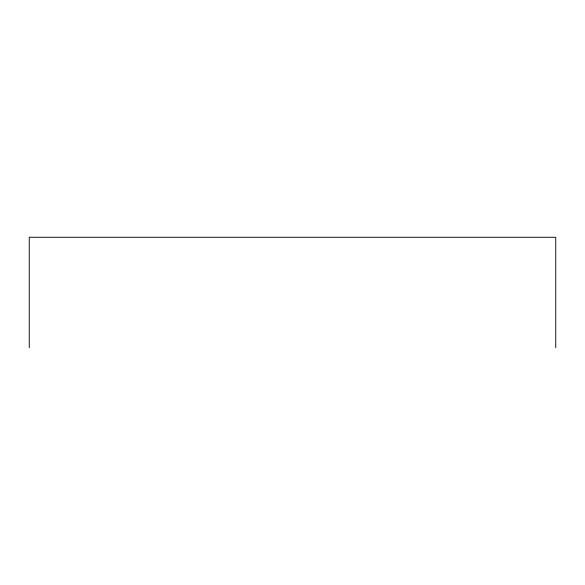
<?xml version="1.0" encoding="UTF-8"?>
<svg xmlns="http://www.w3.org/2000/svg" width="585" height="585" viewBox="0 0 585 585"><rect width="100%" height="100%" fill="white"/><g stroke="black" fill="none" stroke-linecap="round" stroke-linejoin="round"><path stroke-width="0.88" d="M555.75 347.731L555.75 237.269L29.25 237.269L29.25 347.731"/></g></svg>
